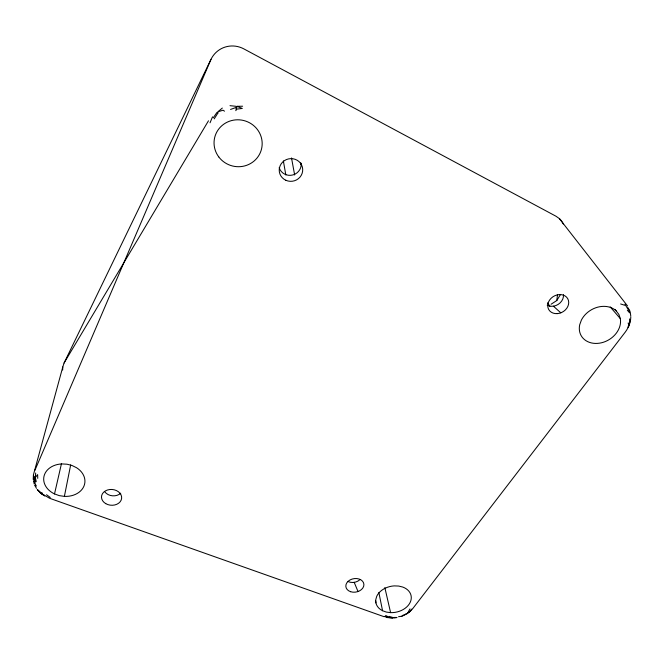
<?xml version="1.0" encoding="UTF-8"?>
<svg xmlns="http://www.w3.org/2000/svg" width="664" height="664" viewBox="0 0 664 664"><rect width="100%" height="100%" fill="white"/><g stroke="black" fill="none" stroke-linecap="round" stroke-linejoin="round"><path stroke-width="1" d="M62.673 370.039L62.79 366.96L64.059 363.042L211.003 59.32A24.784 24.12 57.7 0 1 243.862 48.895L555.992 216.232L559.37 218.605L627.604 306.054M33.2 479.425L33.424 474.826L62.79 366.96M35.151 482.022L36.229 481.616L35.316 477.499L35.69 473.034M405.48 613.893L405.405 614.507L402.218 616.175M551.095 304.228L556.797 300.543L557.494 294.783M630.8 317.11C630.642 322.48 628.551 327.576 625.422 331.9L412.859 608.473L409.821 611.627L407.488 612.938M64.383 496.381A20.7 16.168 7.5 0 0 83.921 486.197A20.7 16.168 7.5 0 0 76.567 467.73L72.019 465.497L66.973 464.202L61.752 463.929A20.7 16.168 7.5 0 0 44.031 476.138A20.7 16.168 7.5 0 0 54.514 493.933L59.295 495.634L64.383 496.381L70.674 464.908M628.044 327.435L628.849 323.717L628.044 323.119M54.514 493.933L61.437 463.771M628.393 327.111L629.572 323.385L629.057 322.887M210.04 122.79L212.513 116.847M34.877 470.386L211.003 59.32M408.277 611.909L410.003 608.896M64.059 363.042L208.479 120.798M556.797 300.543L560.399 294.658M214.24 118.856L217.51 113.61M213.26 117.802L216.904 112.515L218.315 112.996M235.753 110.672L236.857 109.103L242.277 108.456L236.94 106.315L235.753 107.56L230.549 109.435M235.753 109.062L236.907 107.609M35.316 477.499L37.632 474.594L37.74 478.37M411.763 609.145L409.481 611.976L406.634 613.893M222.324 108.066L217.734 111.884L223.029 110.207L224.507 111.187M408.949 612.067L406.393 614.159L402.318 615.503M401.496 616.441L402.002 616.092M387.577 617.52L392.756 617.869M398.533 616.715L401.579 616.25M393.785 617.802L396.864 617.62M385.195 616.175L388.332 617.528L392.54 617.387L389.129 616.366M236.94 106.315L242.617 106.215M394.258 617.445L396.798 617.47L392.341 617.852M230.001 105.684L235.745 106.265M388.332 617.528L392.125 618.018M42.571 493.136L41.209 492.954L37.748 489.932M375.915 602.912L375.774 599.584L376.754 596.231A17.953 13.197 -11.2 0 1 394.242 585.889L398.674 586.055L402.782 587.059A17.953 13.197 -11.2 0 1 410.178 602.397A17.953 13.197 -11.2 0 1 390.598 612.64L386.357 612.083L382.555 610.731A17.953 13.197 -11.2 0 1 375.915 602.912L375.575 600.879M620.632 303.963L624.716 305.266M384.589 616.574L387.934 617.678M384.024 616.682L49.659 498.299L40.139 492.754M41.782 493.452L40.562 492.987L37.225 489.592L39.964 492.273M385.792 615.52L388.739 617.08M44.388 495.485L40.761 493.286L44.762 496.033M46.546 494.73L50.273 497.485M35.109 485.16L36.263 486.156M553.436 306.187L560.806 312.835M610.183 306.876L620.317 318.612A21.638 17.364 -30.3 0 1 599.459 343.18A21.638 17.364 -30.3 0 1 579.713 324.721L581.382 320.098A21.638 17.364 -30.3 0 1 616.234 310.951L618.881 314.454L620.317 318.612M627.306 310.163L629.563 312.827L628.318 308.279L630.02 311.25M614.914 309.374L616.234 310.951M547.584 302.859L549.867 306.295M624.957 304.203L627.58 308.586M34.794 485.409L36.503 488.389M34.229 481.566L35.989 485.467M354.211 582.369L358.021 591.533M384.838 587.574L390.598 612.64M378.862 592.52L382.555 610.731M34.213 484.031L33.59 480.952L34.154 480.794L33.764 476.055M300.775 162.813L301.157 164.797M291.513 157.941L294.658 175.022M283.362 160.879L285.819 174.964M34.395 476.827L35.076 481.292M630.236 312.038L630.8 316.238M629.555 318.936L629.796 322.513M627.92 307.631L627.97 309.208M359.863 579.713A8.757 6.574 -9.5 0 1 348.06 581.523M120.723 493.227A9.703 7.628 4.7 0 1 104.879 491.924M301.19 163.502A11.271 10.898 -11.1 0 1 279.171 167.677M563.437 294.708A10.499 8.698 -30.4 0 1 558.275 304.336A10.499 8.698 -30.4 0 1 547.202 305.174M559.37 218.605A22.319 18.974 -34.8 0 1 563.279 223.976M218.763 156.911A24.111 23.406 15.8 0 0 260.172 152.952A24.111 23.406 15.8 0 0 235.396 119.902A24.111 23.406 15.8 0 0 218.763 156.911M350.642 591.715A9.105 6.789 -9.5 0 0 363.905 584.444A9.105 6.789 -9.5 0 0 350.053 579.938A9.105 6.789 -9.5 0 0 350.642 591.715M557.279 313.624A10.939 9.022 -30.1 0 0 567.745 298.717A10.939 9.022 -30.1 0 0 549.643 299.987A10.939 9.022 -30.1 0 0 557.279 313.624M105.759 503.644A10.101 7.902 4.5 0 0 121.628 498.382A10.101 7.902 4.5 0 0 107.336 490.049A10.101 7.902 4.5 0 0 105.759 503.644M285.81 180.251A11.761 11.338 -11 0 0 302.684 169.029A11.761 11.338 -11 0 0 284.399 160.655A11.761 11.338 -11 0 0 285.81 180.251"/></g></svg>
